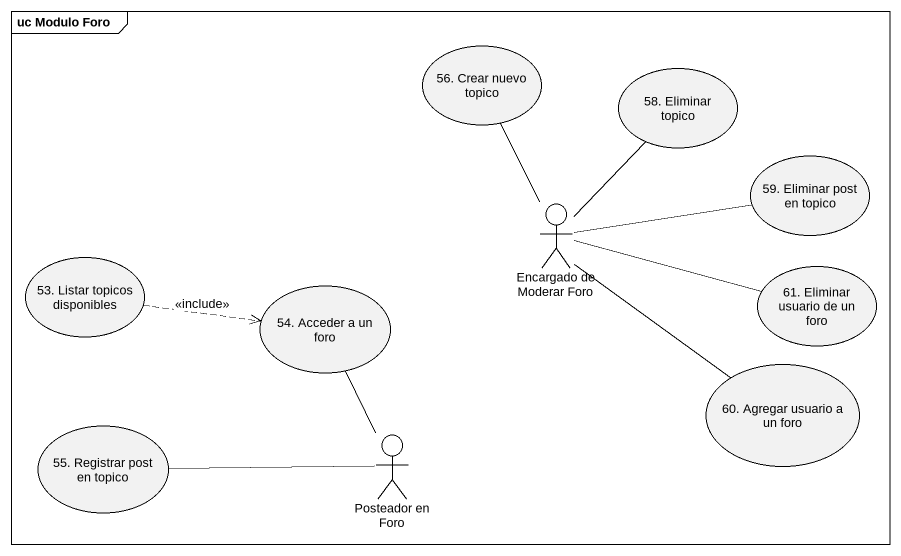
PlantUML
@startuml
mainframe uc Modulo Foro
usecase "56. Crear nuevo topico" as u56_Crear_nuevo_topico
usecase "58. Eliminar topico" as u58_Eliminar_topico
usecase "59. Eliminar post en topico" as u59_Eliminar_post_en_topico
actor "Encargado de Moderar Foro" as Encargado_de_Moderar_Foro
usecase "53. Listar topicos disponibles" as u53_Listar_topicos
usecase "61. Eliminar usuario de un foro" as u61_Eliminar_usuario_de_un
usecase "54. Acceder a un foro" as u54_Acceder_a_un_foro
usecase "60. Agregar usuario a un foro" as u60_Agregar_usuario_a_un_foro
usecase "55. Registrar post en topico" as u55_Registrar_post_en_topico
actor "Posteador en Foro" as Posteador_en_Foro
Encargado_de_Moderar_Foro -up- u56_Crear_nuevo_topico
Encargado_de_Moderar_Foro -up- u58_Eliminar_topico
Encargado_de_Moderar_Foro -right- u59_Eliminar_post_en_topico
Encargado_de_Moderar_Foro -right- u61_Eliminar_usuario_de_un
Encargado_de_Moderar_Foro -- u60_Agregar_usuario_a_un_foro
u53_Listar_topicos .right.> u54_Acceder_a_un_foro : <<include>>
Posteador_en_Foro -up- u54_Acceder_a_un_foro
Posteador_en_Foro -left- u55_Registrar_post_en_topico
@enduml
